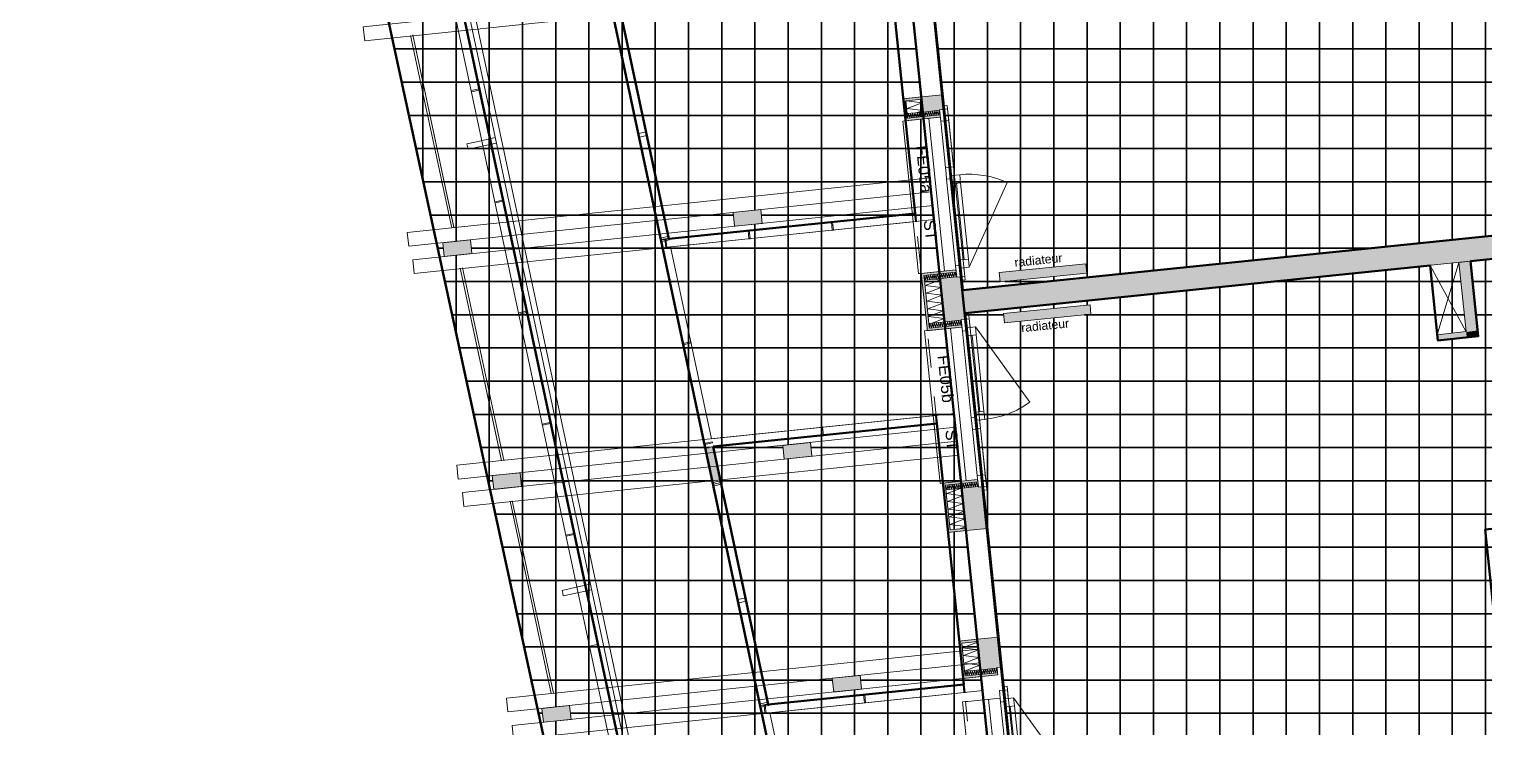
# Model space of a CAD drawing. Header units: metres. Extents: x 399 to 3028, y -427 to 863.
# Drawn here: x 709.04 to 721.58, y -325.04 to -319.02 of the extents above; entities that cross this region are included whole.
import ezdxf

# ---------------------------------------------------------------- set-up
doc = ezdxf.new("R2010")
doc.units = ezdxf.units.M
doc.linetypes.add('IMPORT-Traits plan _6_', pattern=[0.5, 0.25, -0.25])
for name, color, linetype, lineweight in [('01-Dalles_3D_Stylo_No__1', 250, 'Continuous', 9), ('01-Murs LOGTS', 250, 'Continuous', 9), ('01-Murs LOGTS_Stylo_No__1', 250, 'Continuous', 9), ('01-Murs_structure', 250, 'Continuous', 9), ('01-Murs_structure_Stylo_No__1', 250, 'Continuous', 9), ('01-Murs_structure_Stylo_No__2', 8, 'Continuous', 9), ('01-Poteaux 12x24_structure', 250, 'Continuous', 9), ('01-Poteaux 12x24_structure_Stylo_No__1', 250, 'Continuous', 9), ('01-Poutres 10x24_structure_Stylo_No__1', 250, 'Continuous', 9), ('02-Cloisons_2nd oeuvre', 250, 'Continuous', 9), ('02-Cloisons_2nd oeuvre_Stylo_No__1', 250, 'Continuous', 9), ('02-Cloisons_2nd oeuvre_Stylo_No__47', 7, 'Continuous', 18), ('02-Serrurerie cables_Stylo_No__90', 252, 'Continuous', 18), ('02-Serrurerie GC_snd oeuvre_Stylo_No__1', 250, 'Continuous', 9), ('02-Serrurerie GC_snd oeuvre_Stylo_No__62', 253, 'Continuous', 9), ('02-Serrurerie_2nd oeuvre_Stylo_No__1', 250, 'Continuous', 9), ('03-Mobilier_3D_Stylo_No__2', 8, 'Continuous', 9), ('03-Radiateurs_Stylo_No__1', 250, 'Continuous', 9), ('03-Radiateurs_Stylo_No__62', 253, 'Continuous', 9), ('06-SHAB pièces 50_Stylo_No__102', 71, 'Continuous', 50), ('0_Stylo_No__1', 250, 'Continuous', 9), ('AES-Charge', 5, 'Continuous', 35), ('Fenêtres ARCHICAD_Stylo_No__1', 250, 'Continuous', 9), ('Marques de fenêtre ARCHICAD_Stylo_No__1', 250, 'Continuous', 9), ('Plan De Charge - PH R_1_dwg', 8, 'Continuous', 9)]:
    doc.layers.add(name, color=color, linetype=linetype, lineweight=lineweight)
doc.styles.add('Arial', font='arial.ttf', dxfattribs={"height": 0.1})
doc.styles.add('Arial_4', font='arial.ttf', dxfattribs={"height": 0.075})
pattern_1 = [(0, (46.337, 45.172), (0, 0.286), []), (90, (46.337, 45.172), (-0.286, 2e-17), [])]

# ---------------------------------------------------------------- blocks, each defined once
blk = doc.blocks.new('Plan De Charge - PH R_1_dwg__X359-779567-Plan De Charge - PH R_1 1_100')
at = {"layer": '01-Murs_structure_Stylo_No__2', "flags": 128}
blk.add_lwpolyline([(365.455, -319.639), (365.588, -319.655), (365.459, -319.705), (365.595, -319.722), (365.546, -319.74)], dxfattribs=at)
blk = doc.blocks.new('Plan De Charge - PH R_1_dwg__X360-779568-Plan De Charge - PH R_1 1_100')
at = {"layer": '01-Murs_structure_Stylo_No__2'}
blk.add_line((365.779, -321.512), (365.673, -321.553), dxfattribs=at)
at = {"layer": '01-Murs_structure_Stylo_No__2', "flags": 128}
for points in [[(365.687, -321.173), (365.745, -321.181), (365.616, -321.23), (365.752, -321.247), (365.623, -321.296), (365.759, -321.313)], [(365.759, -321.313), (365.63, -321.363), (365.766, -321.38)], [(365.766, -321.38), (365.637, -321.429), (365.773, -321.446)], [(365.773, -321.446), (365.644, -321.495), (365.779, -321.512)]]:
    blk.add_lwpolyline(points, dxfattribs=at)
blk = doc.blocks.new('Plan De Charge - PH R_1_dwg__X361-779569-Plan De Charge - PH R_1 1_100')
at = {"layer": '01-Murs_structure_Stylo_No__2'}
blk.add_line((365.964, -323.303), (365.905, -323.325), dxfattribs=at)
at = {"layer": '01-Murs_structure_Stylo_No__2', "flags": 128}
for points in [[(365.919, -322.975), (365.801, -323.02), (365.937, -323.038), (365.808, -323.087), (365.943, -323.104)], [(365.943, -323.104), (365.814, -323.153), (365.95, -323.17)], [(365.95, -323.17), (365.821, -323.219), (365.957, -323.236)], [(365.957, -323.236), (365.828, -323.286), (365.964, -323.303)]]:
    blk.add_lwpolyline(points, dxfattribs=at)
blk = doc.blocks.new('Plan De Charge - PH R_1_dwg__X362-779570-Plan De Charge - PH R_1 1_100')
at = {"layer": '01-Murs_structure_Stylo_No__2', "flags": 128}
for points in [[(366.05, -324.295), (366.066, -324.298), (365.937, -324.347), (366.073, -324.364), (365.944, -324.413), (366.08, -324.43)], [(366.08, -324.43), (365.951, -324.479), (366.087, -324.496)], [(366.087, -324.496), (365.958, -324.546), (365.977, -324.548)]]:
    blk.add_lwpolyline(points, dxfattribs=at)
blk = doc.blocks.new('Plan De Charge - PH R_1_dwg__X371-779579-Plan De Charge - PH R_1 1_100')
at = {"layer": '01-Murs_structure_Stylo_No__2', "flags": 128}
for points in [[(365.616, -319.772), (365.602, -319.736), (365.597, -319.774), (365.583, -319.737), (365.578, -319.776), (365.564, -319.739), (365.559, -319.778), (365.545, -319.741), (365.54, -319.78), (365.526, -319.743), (365.521, -319.782), (365.507, -319.745), (365.502, -319.784), (365.488, -319.747), (365.483, -319.786), (365.469, -319.749), (365.464, -319.788)], [(365.635, -319.77), (365.621, -319.734), (365.616, -319.772)], [(365.654, -319.768), (365.64, -319.732), (365.635, -319.77)], [(365.673, -319.767), (365.659, -319.73), (365.654, -319.768)], [(365.692, -319.765), (365.678, -319.728), (365.673, -319.767)], [(365.711, -319.763), (365.697, -319.726), (365.692, -319.765)], [(365.741, -319.738), (365.735, -319.722), (365.73, -319.761), (365.716, -319.724), (365.711, -319.763)]]:
    blk.add_lwpolyline(points, dxfattribs=at)
blk = doc.blocks.new('Plan De Charge - PH R_1_dwg__X372-779580-Plan De Charge - PH R_1 1_100')
at = {"layer": '01-Murs_structure_Stylo_No__2', "flags": 128}
for points in [[(365.756, -321.127), (365.749, -321.166), (365.737, -321.129), (365.73, -321.168), (365.718, -321.131), (365.711, -321.17), (365.699, -321.133), (365.692, -321.172), (365.68, -321.135), (365.674, -321.174), (365.661, -321.137), (365.655, -321.176), (365.642, -321.139), (365.636, -321.178), (365.623, -321.141), (365.617, -321.18), (365.604, -321.143)], [(365.774, -321.125), (365.768, -321.164), (365.756, -321.127)], [(365.793, -321.123), (365.787, -321.162), (365.774, -321.125)], [(365.812, -321.121), (365.806, -321.16), (365.793, -321.123)], [(365.831, -321.119), (365.825, -321.158), (365.812, -321.121)], [(365.85, -321.117), (365.844, -321.156), (365.831, -321.119)], [(365.885, -321.135), (365.882, -321.152), (365.869, -321.115), (365.863, -321.154), (365.85, -321.117)]]:
    blk.add_lwpolyline(points, dxfattribs=at)
blk = doc.blocks.new('Plan De Charge - PH R_1_dwg__X373-779581-Plan De Charge - PH R_1 1_100')
at = {"layer": '01-Murs_structure_Stylo_No__2', "flags": 128}
for points in [[(365.942, -322.934), (365.935, -322.973), (365.923, -322.936), (365.916, -322.974), (365.904, -322.938), (365.898, -322.976), (365.885, -322.939), (365.879, -322.978), (365.866, -322.941), (365.86, -322.98), (365.847, -322.943), (365.841, -322.982), (365.828, -322.945), (365.822, -322.984), (365.809, -322.947), (365.803, -322.986), (365.79, -322.949)], [(365.961, -322.932), (365.954, -322.971), (365.942, -322.934)], [(365.98, -322.93), (365.973, -322.969), (365.961, -322.932)], [(365.999, -322.928), (365.992, -322.967), (365.98, -322.93)], [(366.017, -322.926), (366.011, -322.965), (365.999, -322.928)], [(366.036, -322.924), (366.03, -322.963), (366.017, -322.926)], [(366.071, -322.942), (366.068, -322.959), (366.055, -322.922), (366.049, -322.961), (366.036, -322.924)]]:
    blk.add_lwpolyline(points, dxfattribs=at)
blk = doc.blocks.new('Plan De Charge - PH R_1_dwg__X374-779582-Plan De Charge - PH R_1 1_100')
at = {"layer": '01-Murs_structure_Stylo_No__2', "flags": 128}
for points in [[(365.802, -321.579), (365.788, -321.542), (365.783, -321.581), (365.769, -321.544), (365.764, -321.583), (365.75, -321.546), (365.745, -321.585), (365.731, -321.548), (365.726, -321.587), (365.712, -321.55), (365.707, -321.589), (365.693, -321.552), (365.688, -321.591), (365.674, -321.554), (365.669, -321.593), (365.655, -321.556), (365.651, -321.594)], [(365.821, -321.577), (365.807, -321.54), (365.802, -321.579)], [(365.84, -321.575), (365.826, -321.538), (365.821, -321.577)], [(365.859, -321.573), (365.845, -321.536), (365.84, -321.575)], [(365.878, -321.571), (365.864, -321.534), (365.859, -321.573)], [(365.897, -321.569), (365.883, -321.532), (365.878, -321.571)], [(365.927, -321.545), (365.921, -321.528), (365.916, -321.567), (365.902, -321.53), (365.897, -321.569)]]:
    blk.add_lwpolyline(points, dxfattribs=at)
blk = doc.blocks.new('Plan De Charge - PH R_1_dwg__X380-779588-Plan De Charge - PH R_1 1_100')
at = {"layer": '01-Murs_structure_Stylo_No__2', "flags": 128}
for points in [[(366.111, -324.574), (366.097, -324.537), (366.092, -324.576), (366.078, -324.539), (366.073, -324.578), (366.059, -324.541), (366.054, -324.579), (366.04, -324.543), (366.035, -324.581), (366.021, -324.545), (366.016, -324.583), (366.002, -324.547), (365.997, -324.585), (365.983, -324.549), (365.978, -324.587), (365.964, -324.55), (365.959, -324.589)], [(366.13, -324.572), (366.116, -324.535), (366.111, -324.574)], [(366.149, -324.57), (366.135, -324.533), (366.13, -324.572)], [(366.168, -324.568), (366.153, -324.531), (366.149, -324.57)], [(366.186, -324.566), (366.172, -324.529), (366.168, -324.568)], [(366.205, -324.564), (366.191, -324.527), (366.186, -324.566)], [(366.235, -324.539), (366.229, -324.523), (366.224, -324.562), (366.21, -324.525), (366.205, -324.564)]]:
    blk.add_lwpolyline(points, dxfattribs=at)
blk = doc.blocks.new('Plan De Charge - PH R_1_dwg_Fenêtre double 22-779593-Plan De Charge - PH R_1 1_100')
at = {"layer": 'Fenêtres ARCHICAD_Stylo_No__1', "linetype": 'IMPORT-Traits plan _6_'}
for p, q in [((365.447, -319.811), (365.582, -321.124)), ((365.778, -319.711), (365.927, -321.154))]:
    blk.add_line(p, q, dxfattribs=at)
at = {"layer": 'Fenêtres ARCHICAD_Stylo_No__1'}
for p, q in [((365.646, -319.79), (365.781, -321.103)), ((365.79, -320.213), (365.749, -319.815)), ((365.783, -319.811), (365.824, -320.209)), ((365.818, -319.808), (365.859, -320.206)), ((365.877, -321.058), (365.8, -320.312)), ((365.917, -321.009), (365.849, -320.352)), ((365.884, -320.349), (365.952, -321.005)), ((365.994, -321.071), (366.321, -320.341))]:
    blk.add_line(p, q, dxfattribs=at)
at = {"layer": 'Fenêtres ARCHICAD_Stylo_No__1', "flags": 128}
for points in [[(365.887, -321.158), (365.88, -321.093), (365.887, -321.158), (365.927, -321.154), (365.887, -321.158), (365.877, -321.058), (365.922, -321.054), (365.924, -321.079), (365.949, -321.076), (365.957, -321.151), (365.808, -319.708), (365.805, -319.678), (365.775, -319.682), (365.778, -319.711), (365.808, -319.708), (365.818, -319.808), (365.749, -319.815), (365.738, -319.715), (365.778, -319.711), (365.738, -319.715), (365.745, -319.78), (365.738, -319.715)], [(365.745, -319.78), (365.606, -319.794), (365.467, -319.809), (365.447, -319.811), (365.422, -319.813), (365.557, -321.126), (365.582, -321.124), (365.602, -321.122), (365.741, -321.108), (365.88, -321.093)]]:
    blk.add_lwpolyline(points, dxfattribs=at)
for points in [[(365.775, -319.682), (365.778, -319.711)], [(365.795, -320.263), (365.79, -320.213), (365.859, -320.206), (365.864, -320.255), (365.867, -320.28), (365.842, -320.283), (365.845, -320.308), (365.8, -320.312)], [(365.987, -321.002), (365.919, -320.345), (365.849, -320.352), (365.842, -320.283), (365.912, -320.276), (365.919, -320.345)], [(365.924, -321.079), (365.917, -321.009), (365.987, -321.002), (365.994, -321.071)], [(365.93, -321.184), (365.927, -321.154), (365.93, -321.184), (365.96, -321.181), (365.957, -321.151), (365.927, -321.154)]]:
    blk.add_lwpolyline(points, close=True, dxfattribs=at)
at = {"layer": 'Fenêtres ARCHICAD_Stylo_No__1'}
blk.add_arc((365.994, -321.071), 0.8, 65.8832, 95.8832, dxfattribs=at)
blk = doc.blocks.new('Plan De Charge - PH R_1_dwg_Fenêtre double 22-779594-Plan De Charge - PH R_1 1_100')
at = {"layer": 'Fenêtres ARCHICAD_Stylo_No__1', "linetype": 'IMPORT-Traits plan _6_'}
for p, q in [((366.113, -322.96), (365.964, -321.518)), ((365.768, -322.93), (365.633, -321.617))]:
    blk.add_line(p, q, dxfattribs=at)
at = {"layer": 'Fenêtres ARCHICAD_Stylo_No__1'}
for p, q in [((365.967, -322.91), (365.832, -321.597)), ((365.935, -321.621), (366.012, -322.367)), ((365.984, -321.662), (366.052, -322.318)), ((366.087, -322.315), (366.019, -321.658)), ((366.047, -321.585), (366.516, -322.233)), ((366.133, -322.858), (366.092, -322.46)), ((366.022, -322.467), (366.063, -322.865)), ((366.098, -322.861), (366.057, -322.463))]:
    blk.add_line(p, q, dxfattribs=at)
at = {"layer": 'Fenêtres ARCHICAD_Stylo_No__1', "flags": 128}
for points in [[(365.925, -321.522), (365.931, -321.587), (365.925, -321.522), (365.964, -321.518), (365.925, -321.522), (365.935, -321.621), (365.98, -321.617), (365.977, -321.592), (366.002, -321.589), (365.994, -321.515), (366.143, -322.957), (366.146, -322.987), (366.116, -322.99), (366.113, -322.96), (366.143, -322.957), (366.133, -322.858), (366.063, -322.865), (366.073, -322.964), (366.113, -322.96), (366.073, -322.964), (366.066, -322.9), (366.073, -322.964)], [(366.066, -322.9), (365.927, -322.914), (365.788, -322.928), (365.768, -322.93), (365.743, -322.933), (365.608, -321.62), (365.633, -321.617), (365.653, -321.615), (365.792, -321.601), (365.931, -321.587)]]:
    blk.add_lwpolyline(points, dxfattribs=at)
for points in [[(365.961, -321.488), (365.964, -321.518), (365.961, -321.488), (365.991, -321.485), (365.994, -321.515), (365.964, -321.518)], [(365.977, -321.592), (365.984, -321.662), (366.054, -321.654), (366.047, -321.585)], [(366.054, -321.654), (366.121, -322.311), (366.052, -322.318), (366.059, -322.388), (366.129, -322.381), (366.121, -322.311)], [(366.017, -322.417), (366.022, -322.467), (366.092, -322.46), (366.086, -322.41), (366.084, -322.385), (366.059, -322.388), (366.056, -322.363), (366.012, -322.367)], [(366.116, -322.99), (366.113, -322.96)]]:
    blk.add_lwpolyline(points, close=True, dxfattribs=at)
at = {"layer": 'Fenêtres ARCHICAD_Stylo_No__1'}
blk.add_arc((366.047, -321.585), 0.8, 275.8832, 305.8832, dxfattribs=at)
blk = doc.blocks.new('Plan De Charge - PH R_1_dwg_Fenêtre triple 22-779597-Plan De Charge - PH R_1 1_100')
at = {"layer": 'Fenêtres ARCHICAD_Stylo_No__1', "linetype": 'IMPORT-Traits plan _6_'}
for p, q in [((366.529, -326.999), (366.293, -324.712)), ((366.184, -326.97), (365.962, -324.811))]:
    blk.add_line(p, q, dxfattribs=at)
at = {"layer": 'Fenêtres ARCHICAD_Stylo_No__1'}
for p, q in [((366.383, -326.949), (366.161, -324.791)), ((366.264, -324.815), (366.332, -325.475)), ((366.376, -324.779), (366.794, -325.356)), ((366.313, -324.855), (366.372, -325.426)), ((366.407, -325.422), (366.348, -324.852)), ((366.342, -325.574), (366.401, -326.145)), ((366.436, -326.141), (366.377, -325.571)), ((366.47, -326.138), (366.412, -325.567)), ((366.411, -326.244), (366.479, -326.904)), ((366.46, -326.284), (366.519, -326.855)), ((366.554, -326.851), (366.495, -326.281))]:
    blk.add_line(p, q, dxfattribs=at)
at = {"layer": 'Fenêtres ARCHICAD_Stylo_No__1', "flags": 128}
for points in [[(366.254, -324.716), (366.26, -324.78), (366.254, -324.716), (366.293, -324.712), (366.254, -324.716), (366.264, -324.815), (366.309, -324.811), (366.306, -324.786), (366.331, -324.783), (366.323, -324.709), (366.559, -326.996), (366.562, -327.026), (366.532, -327.029), (366.529, -326.999), (366.559, -326.996), (366.551, -326.922), (366.526, -326.924), (366.524, -326.899), (366.479, -326.904), (366.489, -327.004), (366.529, -326.999), (366.489, -327.004), (366.483, -326.939), (366.489, -327.004)], [(366.483, -326.939), (366.343, -326.953), (366.204, -326.968), (366.184, -326.97), (366.159, -326.972), (365.937, -324.814), (365.962, -324.811), (365.982, -324.809), (366.121, -324.795), (366.26, -324.78)], [(366.596, -326.917), (366.526, -326.924), (366.519, -326.855), (366.589, -326.848), (366.596, -326.917), (366.888, -326.266)]]:
    blk.add_lwpolyline(points, dxfattribs=at)
for points in [[(366.29, -324.682), (366.293, -324.712), (366.29, -324.682), (366.32, -324.679), (366.323, -324.709), (366.293, -324.712)], [(366.306, -324.786), (366.313, -324.855), (366.383, -324.848), (366.376, -324.779)], [(366.383, -324.848), (366.442, -325.418), (366.372, -325.426), (366.379, -325.495), (366.449, -325.488), (366.442, -325.418)], [(366.337, -325.525), (366.342, -325.574), (366.412, -325.567), (366.407, -325.518), (366.404, -325.493), (366.379, -325.495), (366.377, -325.47), (366.332, -325.475)], [(366.406, -326.195), (366.411, -326.244), (366.456, -326.24), (366.453, -326.215), (366.478, -326.212), (366.476, -326.187), (366.47, -326.138), (366.401, -326.145)], [(366.453, -326.215), (366.46, -326.284), (366.53, -326.277), (366.523, -326.208)], [(366.53, -326.277), (366.589, -326.848)], [(366.532, -327.029), (366.529, -326.999)]]:
    blk.add_lwpolyline(points, close=True, dxfattribs=at)
at = {"layer": 'Fenêtres ARCHICAD_Stylo_No__1'}
for centre, start, end in [((366.376, -324.779), 275.8832, 305.8832), ((366.596, -326.917), 65.8832, 95.8832)]:
    blk.add_arc(centre, 0.713, start, end, dxfattribs=at)
blk = doc.blocks.new('Plan De Charge - PH R_1_dwg-779150-Plan De Charge - PH R_1 1_100')
at = {"layer": '01-Murs LOGTS', "lineweight": 35}
blk.add_hatch(color=18, dxfattribs=at).paths.add_polyline_path([(365.959, -321.468), (377.021, -320.328), (377, -320.129), (365.938, -321.269)])
at = {"layer": '01-Murs_structure', "lineweight": 35}
for color, points in [(10, [(365.429, -319.641), (365.588, -319.625), (365.585, -319.605), (365.427, -319.621)]), (10, [(365.445, -319.791), (365.464, -319.789), (365.449, -319.639), (365.429, -319.641)]), (18, [(365.6, -319.735), (365.739, -319.72), (365.739, -319.715), (365.778, -319.711), (365.765, -319.587), (365.586, -319.605), (365.598, -319.715)]), (10, [(365.447, -319.811), (365.745, -319.78), (365.743, -319.76), (365.445, -319.791)]), (10, [(365.584, -321.144), (365.882, -321.113), (365.88, -321.093), (365.582, -321.124)]), (10, [(365.631, -321.597), (365.651, -321.595), (365.604, -321.142), (365.584, -321.144)]), (18, [(365.786, -321.541), (365.925, -321.527), (365.927, -321.522), (365.964, -321.518), (365.925, -321.154), (365.887, -321.158), (365.886, -321.153), (365.747, -321.167), (365.784, -321.522)]), (10, [(365.633, -321.617), (365.931, -321.587), (365.929, -321.567), (365.631, -321.597)]), (10, [(365.77, -322.95), (366.069, -322.92), (366.066, -322.9), (365.768, -322.93)]), (10, [(365.81, -323.335), (365.83, -323.333), (365.79, -322.948), (365.77, -322.95)]), (18, [(365.971, -323.338), (366.15, -323.32), (366.113, -322.96), (366.073, -322.964), (366.073, -322.959), (365.933, -322.974), (365.969, -323.32)]), (10, [(365.812, -323.355), (365.971, -323.338), (365.969, -323.319), (365.81, -323.335)]), (10, [(365.91, -324.31), (366.069, -324.293), (366.067, -324.274), (365.908, -324.29)]), (10, [(365.939, -324.592), (365.959, -324.59), (365.93, -324.308), (365.91, -324.31), (365.938, -324.584)]), (18, [(366.094, -324.536), (366.234, -324.522), (366.234, -324.517), (366.273, -324.513), (366.246, -324.255), (366.067, -324.274), (366.092, -324.517)]), (10, [(365.941, -324.612), (366.24, -324.581), (366.238, -324.562), (365.939, -324.592)])]:
    blk.add_hatch(color=color, dxfattribs=at).paths.add_polyline_path(points)
at = {"layer": '01-Poteaux 12x24_structure', "lineweight": 35}
for points in [[(363.973, -320.719), (364.212, -320.694), (364.199, -320.575), (363.96, -320.6), (363.962, -320.615)], [(361.472, -320.979), (361.711, -320.954), (361.696, -320.835), (361.46, -320.86)], [(364.4, -322.724), (364.639, -322.699), (364.627, -322.58), (364.388, -322.605)], [(361.899, -322.984), (362.138, -322.959), (362.126, -322.84), (361.887, -322.865)], [(364.828, -324.729), (365.066, -324.704), (365.054, -324.585), (364.815, -324.61)], [(362.327, -324.989), (362.566, -324.964), (362.553, -324.845), (362.314, -324.87)]]:
    blk.add_hatch(color=18, dxfattribs=at).paths.add_polyline_path(points)
at = {"layer": '02-Cloisons_2nd oeuvre', "lineweight": 35}
for points in [[(370.274, -321.626), (370.373, -321.616), (370.312, -321.019), (370.212, -321.03), (370.257, -321.468)], [(370.03, -321.702), (370.279, -321.676), (370.274, -321.626), (370.024, -321.652)], [(370.279, -321.676), (370.373, -321.664), (370.274, -321.626), (370.278, -321.666)], [(370.378, -321.666), (370.373, -321.616), (370.279, -321.628), (370.373, -321.664)]]:
    blk.add_hatch(color=18, dxfattribs=at).paths.add_polyline_path(points)
at = {"layer": '02-Serrurerie GC_snd oeuvre_Stylo_No__62', "lineweight": 35}
blk.add_hatch(color=43, dxfattribs=at).paths.add_polyline_path([(363.788, -322.924), (363.856, -322.909), (363.794, -322.616), (363.725, -322.63)])
at = {"layer": '03-Radiateurs_Stylo_No__62', "lineweight": 35}
for points in [[(366.261, -321.198), (367.007, -321.121), (366.998, -321.042), (366.252, -321.118)], [(366.297, -321.551), (367.043, -321.474), (367.035, -321.394), (366.289, -321.471)]]:
    blk.add_hatch(color=43, dxfattribs=at).paths.add_polyline_path(points)
at = {"layer": 'AES-Charge'}
h = blk.add_hatch(dxfattribs=at)
h.set_pattern_fill('FP_93', color=1, style=0, pattern_type=2)
h.set_pattern_definition(pattern_1)
h.paths.add_polyline_path([(373.807, -331.035), (373.807, -331.035), (373.856, -331.03)])
h.paths.add_polyline_path([(367.179, -333.305), (371.458, -333.224), (371.125, -329.987), (371.088, -329.991), (371.083, -329.941), (371.17, -329.932), (371.208, -330.31), (371.318, -330.299), (371.347, -330.579), (372.829, -330.426), (372.761, -329.768), (373.716, -329.67), (373.728, -329.784), (373.678, -329.79), (373.671, -329.725), (372.816, -329.813), (372.884, -330.471), (371.352, -330.628), (371.565, -332.693), (372.36, -332.611), (372.367, -332.695), (372.299, -332.702), (372.344, -333.14), (372.414, -333.133), (372.422, -333.206), (374.027, -333.175), (373.767, -330.655), (373.817, -330.65), (373.856, -331.024), (373.879, -331.022), (373.884, -331.071), (373.861, -331.074), (374.073, -333.131), (375, -333.036), (374.744, -330.554), (374.794, -330.549), (375.063, -333.156), (378.332, -333.094), (377.94, -329.285), (374.698, -329.619), (374.705, -329.684), (374.655, -329.689), (374.643, -329.575), (377.934, -329.235), (377.637, -326.347), (366.579, -327.487), (366.585, -327.537), (366.58, -327.537), (366.728, -328.98), (366.733, -328.979), (366.752, -329.161), (366.747, -329.161), (366.843, -330.096), (366.848, -330.096), (366.877, -330.375), (370.217, -330.031), (370.223, -330.08), (366.882, -330.424), (366.971, -331.287), (366.966, -331.287), (367.15, -333.078), (367.155, -333.077), (367.174, -333.253)])
h.paths.add_polyline_path([(368.249, -333.219), (367.499, -333.219), (367.499, -333.139), (368.249, -333.139)])
h.paths.add_polyline_path([(374.157, -333.173), (375.012, -333.157), (375.005, -333.085), (374.448, -333.143)])
h.paths.add_polyline_path([(374.749, -330.982), (374.744, -330.932), (374.783, -330.928), (374.788, -330.978)])
h.paths.add_polyline_path([(377.131, -329.487), (377.123, -329.407), (377.869, -329.33), (377.877, -329.41)])
h.paths.add_polyline_path([(366.917, -327.572), (366.909, -327.492), (367.655, -327.416), (367.663, -327.495)])
h.paths.add_polyline_path([(372.51, -327.531), (372.505, -327.482), (372.754, -327.456), (372.693, -326.859), (373.419, -326.785), (373.485, -327.431), (373.356, -327.444), (373.349, -327.375), (372.911, -327.42), (372.918, -327.489), (372.754, -327.506)])
h.paths.add_polyline_path([(366.559, -327.288), (370.802, -326.851), (370.539, -324.302), (370.589, -324.297), (370.617, -324.569), (371.645, -324.463), (371.65, -324.512), (370.731, -324.607), (370.906, -326.298), (371.701, -326.216), (371.709, -326.301), (371.641, -326.308), (371.687, -326.745), (371.755, -326.738), (371.757, -326.752), (374.325, -326.488), (374.124, -324.533), (374.174, -324.528), (374.375, -326.483), (377.616, -326.148), (377.319, -323.264), (374.078, -323.598), (374.084, -323.662), (374.035, -323.668), (374.028, -323.603), (373.872, -323.526), (373.894, -323.481), (374.037, -323.552), (377.314, -323.214), (377.016, -320.328), (365.959, -321.468), (365.964, -321.518), (365.959, -321.518), (366.108, -322.961), (366.113, -322.96), (366.15, -323.32), (366.145, -323.321), (366.241, -324.256), (366.246, -324.255), (366.273, -324.513), (366.268, -324.513), (366.545, -327.199), (366.55, -327.198)])
h.paths.add_polyline_path([(377.592, -327.2), (377.515, -326.454), (377.595, -326.446), (377.672, -327.192), (377.628, -327.196)])
h.paths.add_polyline_path([(366.879, -327.197), (366.871, -327.118), (367.617, -327.041), (367.625, -327.121), (367.437, -327.14)])
h.paths.add_polyline_path([(373.186, -325.014), (373.186, -325.014), (373.235, -325.009)])
h.paths.add_polyline_path([(373.348, -326.588), (373.119, -324.361), (372.515, -324.423), (372.51, -324.374), (373.163, -324.306), (373.236, -325.002), (373.258, -325), (373.264, -325.05), (373.24, -325.052), (373.398, -326.583)])
h.paths.add_polyline_path([(374.129, -324.961), (374.124, -324.911), (374.162, -324.907), (374.167, -324.957)])
h.paths.add_polyline_path([(376.51, -323.465), (376.502, -323.386), (377.248, -323.309), (377.257, -323.389)])
h.paths.add_polyline_path([(370.45, -323.437), (370.439, -323.33), (372.986, -323.068), (372.815, -321.415), (372.736, -321.423), (372.729, -321.353), (372.291, -321.398), (372.298, -321.468), (372.169, -321.481), (372.102, -320.835), (372.798, -320.763), (373.035, -323.063), (373.05, -323.061), (373.115, -323.094), (373.093, -323.139), (373.041, -323.113), (370.494, -323.375), (370.5, -323.432)])
h.paths.add_polyline_path([(370.03, -321.702), (370.024, -321.652), (370.274, -321.626), (370.212, -321.03), (370.312, -321.019), (370.378, -321.666), (370.212, -321.683)])
h.paths.add_polyline_path([(366.297, -321.551), (366.289, -321.471), (367.035, -321.394), (367.043, -321.474), (366.559, -321.524)])
h.paths.add_polyline_path([(365.939, -321.269), (376.996, -320.129), (376.698, -317.244), (373.408, -317.583), (373.396, -317.468), (373.446, -317.463), (373.452, -317.528), (376.693, -317.193), (376.396, -314.308), (370.537, -314.912), (370.538, -314.927), (370.469, -314.934), (370.515, -315.371), (370.583, -315.364), (370.592, -315.449), (369.796, -315.531), (369.971, -317.222), (371.502, -317.064), (371.57, -317.722), (372.426, -317.634), (372.419, -317.569), (372.469, -317.564), (372.481, -317.678), (371.526, -317.777), (371.458, -317.119), (369.866, -317.283), (369.934, -317.941), (369.847, -317.95), (369.842, -317.9), (369.879, -317.896), (369.582, -315.01), (365.339, -315.447), (365.348, -315.537), (365.343, -315.537), (365.62, -318.223), (365.625, -318.222), (365.636, -318.333), (368.977, -317.989), (368.982, -318.039), (365.641, -318.383), (365.669, -318.651), (365.664, -318.652), (365.76, -319.587), (365.765, -319.587), (365.778, -319.711), (365.773, -319.712), (365.925, -321.154), (365.927, -321.154), (365.938, -321.267)])
h.paths.add_polyline_path([(366.261, -321.198), (366.252, -321.118), (366.998, -321.042), (367.007, -321.121), (366.559, -321.167)])
h.paths.add_polyline_path([(376.972, -321.178), (376.895, -320.432), (376.975, -320.424), (377.051, -321.17)])
h.paths.add_polyline_path([(372.052, -320.639), (371.99, -320.042), (371.741, -320.068), (371.736, -320.018), (372.144, -319.976), (372.151, -320.045), (372.589, -320), (372.582, -319.931), (372.711, -319.917), (372.778, -320.564), (372.092, -320.634)])
h.paths.add_polyline_path([(376.856, -320.052), (376.779, -319.306), (376.859, -319.298), (376.935, -320.044), (376.906, -320.047)])
h.paths.add_polyline_path([(375.869, -317.241), (375.861, -317.161), (376.607, -317.085), (376.615, -317.164), (376.331, -317.193)])
h.paths.add_polyline_path([(372.33, -316.704), (372.129, -314.749), (372.178, -314.744), (372.336, -316.275), (372.359, -316.272), (372.364, -316.322), (372.341, -316.324), (372.38, -316.698)])
h.paths.add_polyline_path([(373.307, -316.603), (373.105, -314.647), (373.155, -314.642), (373.357, -316.598)])
h.paths.add_polyline_path([(373.23, -316.233), (373.225, -316.183), (373.263, -316.179), (373.268, -316.229)])
h.paths.add_polyline_path([(365.679, -315.551), (365.671, -315.472), (366.417, -315.395), (366.425, -315.474)])
h.paths.add_polyline_path([(365.318, -315.248), (371.461, -314.615), (371.395, -313.969), (371.524, -313.956), (371.531, -314.025), (371.969, -313.98), (371.962, -313.91), (372.041, -313.902), (371.871, -312.249), (369.324, -312.511), (369.313, -312.405), (369.363, -312.4), (369.369, -312.457), (371.916, -312.194), (371.962, -312.158), (371.993, -312.197), (371.935, -312.242), (371.921, -312.244), (372.158, -314.544), (376.375, -314.109), (376.078, -311.224), (372.8, -311.563), (372.677, -311.66), (372.646, -311.62), (372.782, -311.513), (372.776, -311.448), (372.825, -311.443), (372.835, -311.507), (376.073, -311.173), (375.775, -308.288), (369.917, -308.892), (369.918, -308.907), (369.848, -308.914), (369.895, -309.351), (369.963, -309.344), (369.972, -309.429), (369.176, -309.511), (369.35, -311.202), (370.269, -311.107), (370.274, -311.157), (369.246, -311.263), (369.274, -311.534), (369.224, -311.539), (368.962, -308.99), (364.718, -309.427), (364.728, -309.516), (364.723, -309.517), (365, -312.202), (365.004, -312.202), (365.033, -312.48), (365.028, -312.481), (365.125, -313.416), (365.129, -313.416), (365.158, -313.691), (365.153, -313.692), (365.302, -315.134), (365.306, -315.133), (365.318, -315.248)])
h.paths.add_polyline_path([(365.64, -315.178), (365.632, -315.098), (366.378, -315.021), (366.386, -315.101)])
h.paths.add_polyline_path([(369.571, -314.81), (369.51, -314.213), (369.261, -314.239), (369.256, -314.189), (369.604, -314.153), (369.671, -314.8), (369.609, -314.806)])
h.paths.add_polyline_path([(376.236, -314.032), (376.159, -313.286), (376.238, -313.278), (376.315, -314.024), (376.285, -314.027)])
h.paths.add_polyline_path([(375.249, -311.221), (375.241, -311.141), (375.987, -311.064), (375.995, -311.144), (375.711, -311.173)])
h.paths.add_polyline_path([(371.139, -311.068), (371.134, -311.018), (371.738, -310.956), (371.508, -308.729), (371.558, -308.724), (371.716, -310.254), (371.739, -310.252), (371.744, -310.302), (371.721, -310.304), (371.793, -311.001), (371.471, -311.034)])
h.paths.add_polyline_path([(372.687, -310.583), (372.485, -308.627), (372.535, -308.622), (372.736, -310.578)])
h.paths.add_polyline_path([(372.61, -310.213), (372.604, -310.163), (372.643, -310.159), (372.648, -310.209)])
h.paths.add_polyline_path([(365.059, -309.531), (365.05, -309.451), (365.796, -309.375), (365.805, -309.454), (365.612, -309.474)])
h.paths.add_polyline_path([(364.717, -309.417), (375.774, -308.277), (375.763, -308.168), (364.706, -309.308), (364.713, -309.371)])
h = blk.add_hatch(dxfattribs=at)
h.set_pattern_fill('FP_93', color=72, style=0, pattern_type=2)
h.set_pattern_definition(pattern_1)
h.paths.add_polyline_path([(363.604, -331.001), (363.609, -331.001), (363.597, -330.884), (363.835, -330.86), (363.848, -330.976), (366.109, -330.74), (366.097, -330.625), (366.336, -330.6), (366.349, -330.715), (366.568, -330.693), (366.512, -330.131), (366.664, -330.114), (366.568, -329.18), (366.414, -329.196), (366.39, -328.949), (366.543, -328.934), (366.406, -327.621), (366.253, -327.636), (366.207, -327.168), (366.359, -327.153), (366.094, -324.596), (365.941, -324.612), (365.91, -324.29), (366.062, -324.274), (365.964, -323.339), (365.812, -323.355), (365.77, -322.93), (365.922, -322.915), (365.786, -321.602), (365.633, -321.617), (365.584, -321.124), (365.736, -321.108), (365.6, -319.795), (365.447, -319.811), (365.429, -319.621), (365.581, -319.605), (365.485, -318.67), (365.331, -318.686), (365.282, -318.192), (365.434, -318.177), (365.169, -315.62), (365.016, -315.636), (364.964, -315.103), (365.115, -315.088), (364.979, -313.775), (364.826, -313.791), (364.793, -313.45), (364.945, -313.434), (364.849, -312.499), (364.695, -312.515), (364.662, -312.172), (364.813, -312.156), (364.549, -309.6), (364.396, -309.616), (364.382, -309.502), (359.062, -310.051), (363.597, -330.967)])
h.paths.add_polyline_path([(366.588, -330.691), (366.722, -330.677), (366.666, -330.135), (366.532, -330.151), (366.586, -330.677)])
h.paths.add_polyline_path([(366.431, -329.174), (366.566, -329.159), (366.545, -328.953), (366.41, -328.969), (366.43, -329.159)])
h.paths.add_polyline_path([(363.182, -328.999), (363.169, -328.879), (363.408, -328.855), (363.42, -328.974), (363.227, -328.994)])
h.paths.add_polyline_path([(365.682, -328.739), (365.67, -328.62), (365.909, -328.595), (365.921, -328.714)])
h.paths.add_polyline_path([(364.734, -328.665), (364.727, -328.595), (364.995, -328.567), (365.003, -328.637)])
h.paths.add_polyline_path([(363.044, -327.765), (363.029, -327.765), (363.018, -327.754), (363.018, -327.739), (363.029, -327.728), (363.044, -327.728), (363.055, -327.739), (363.055, -327.754)])
h.paths.add_polyline_path([(366.271, -327.615), (366.405, -327.601), (366.361, -327.173), (366.227, -327.189), (366.268, -327.586)])
h.paths.add_polyline_path([(362.782, -327.069), (362.767, -327.069), (362.756, -327.058), (362.756, -327.043), (362.767, -327.032), (362.782, -327.032), (362.793, -327.043), (362.793, -327.058)])
h.paths.add_polyline_path([(362.754, -326.994), (362.742, -326.874), (362.981, -326.85), (362.993, -326.969), (362.85, -326.984)])
h.paths.add_polyline_path([(365.255, -326.734), (365.243, -326.615), (365.481, -326.59), (365.494, -326.709)])
h.paths.add_polyline_path([(363.031, -325.588), (363.015, -325.588), (363.005, -325.578), (363.005, -325.562), (363.015, -325.551), (363.031, -325.551), (363.041, -325.562), (363.041, -325.578)])
h.paths.add_polyline_path([(362.327, -324.989), (362.314, -324.87), (362.553, -324.845), (362.566, -324.964), (362.473, -324.974)])
h.paths.add_polyline_path([(364.828, -324.729), (364.815, -324.61), (365.054, -324.585), (365.066, -324.704)])
h.paths.add_polyline_path([(365.959, -324.59), (366.094, -324.576), (366.064, -324.294), (365.93, -324.31), (365.956, -324.562)])
h.paths.add_polyline_path([(365.83, -323.333), (365.964, -323.319), (365.924, -322.934), (365.79, -322.95), (365.828, -323.319)])
h.paths.add_polyline_path([(361.899, -322.984), (361.887, -322.865), (362.126, -322.84), (362.138, -322.959), (362.095, -322.964)])
h.paths.add_polyline_path([(363.788, -322.924), (363.725, -322.63), (363.794, -322.616), (363.856, -322.909)])
h.paths.add_polyline_path([(364.4, -322.724), (364.388, -322.605), (364.627, -322.58), (364.639, -322.699), (364.622, -322.701)])
h.paths.add_polyline_path([(365.651, -321.595), (365.785, -321.582), (365.738, -321.128), (365.604, -321.144), (365.648, -321.567)])
h.paths.add_polyline_path([(361.472, -320.979), (361.46, -320.86), (361.698, -320.835), (361.711, -320.954)])
h.paths.add_polyline_path([(363.973, -320.719), (363.96, -320.6), (364.199, -320.575), (364.212, -320.694), (364.096, -320.707)])
h.paths.add_polyline_path([(365.464, -319.789), (365.599, -319.775), (365.583, -319.625), (365.449, -319.641), (365.462, -319.76)])
h.paths.add_polyline_path([(361.045, -318.974), (361.032, -318.855), (361.271, -318.83), (361.283, -318.949), (361.229, -318.955)])
h.paths.add_polyline_path([(362.932, -318.914), (362.87, -318.62), (362.939, -318.606), (363.001, -318.899)])
h.paths.add_polyline_path([(363.545, -318.714), (363.533, -318.595), (363.772, -318.57), (363.784, -318.69), (363.571, -318.712)])
h.paths.add_polyline_path([(365.349, -318.664), (365.483, -318.65), (365.436, -318.197), (365.302, -318.212), (365.347, -318.65)])
h.paths.add_polyline_path([(360.617, -316.969), (360.605, -316.85), (360.843, -316.825), (360.856, -316.944)])
h.paths.add_polyline_path([(363.118, -316.709), (363.106, -316.59), (363.344, -316.565), (363.357, -316.685)])
h.paths.add_polyline_path([(365.034, -315.614), (365.168, -315.6), (365.118, -315.108), (364.984, -315.124), (365.031, -315.585)])
h.paths.add_polyline_path([(360.19, -314.964), (360.177, -314.845), (360.416, -314.82), (360.428, -314.939)])
h.paths.add_polyline_path([(362.691, -314.704), (362.678, -314.585), (362.917, -314.56), (362.929, -314.68)])
h.paths.add_polyline_path([(364.844, -313.769), (364.978, -313.755), (364.947, -313.454), (364.813, -313.47), (364.841, -313.74)])
h.paths.add_polyline_path([(359.762, -312.959), (359.75, -312.84), (359.989, -312.815), (360.001, -312.934)])
h.paths.add_polyline_path([(361.65, -312.901), (361.587, -312.607), (361.656, -312.593), (361.718, -312.886)])
h.paths.add_polyline_path([(362.263, -312.7), (362.251, -312.58), (362.489, -312.555), (362.502, -312.675)])
h.paths.add_polyline_path([(364.713, -312.493), (364.847, -312.479), (364.815, -312.176), (364.682, -312.192), (364.711, -312.479)])
h.paths.add_polyline_path([(359.335, -310.954), (359.323, -310.835), (359.561, -310.81), (359.574, -310.929)])
h.paths.add_polyline_path([(361.836, -310.695), (361.823, -310.575), (362.062, -310.55), (362.074, -310.67)])
h.paths.add_polyline_path([(361.232, -309.806), (361.332, -309.796), (361.318, -309.657), (361.218, -309.667), (361.229, -309.776)])
h.paths.add_polyline_path([(361.342, -309.795), (364.402, -309.482), (364.414, -309.594), (364.548, -309.58), (364.521, -309.327), (361.327, -309.656), (361.329, -309.667)])
at = {"layer": '01-Dalles_3D_Stylo_No__1', "flags": 128}
blk.add_lwpolyline([(358.716, -303.814), (357.898, -303.898), (358.353, -306.033), (363.468, -305.506), (363.611, -306.885), (365.866, -306.652), (366.126, -309.161), (364.706, -309.308), (367.18, -333.318), (378.337, -333.096), (375.749, -307.988), (377.807, -307.776), (377.577, -305.541), (379.173, -305.376), (378.468, -298.527), (358.47, -301.425)], close=True, dxfattribs=at)
at = {"layer": '01-Murs LOGTS_Stylo_No__1'}
for p, q in [((363.215, -319.906), (363.146, -319.921)), ((363.863, -322.939), (363.794, -322.953))]:
    blk.add_line(p, q, dxfattribs=at)
at = {"layer": '01-Murs LOGTS_Stylo_No__1', "flags": 128}
blk.add_lwpolyline([(377, -320.129), (365.938, -321.269), (365.959, -321.468), (377.021, -320.328)], close=True, dxfattribs=at)
blk.add_lwpolyline([(364.07, -323.917), (364.002, -323.931), (364.002, -323.931), (364.07, -323.917)], dxfattribs=at)
at = {"layer": '01-Murs_structure_Stylo_No__1'}
for p, q in [((365.778, -319.711), (365.775, -319.682)), ((365.46, -319.749), (365.464, -319.789)), ((365.608, -321.182), (365.604, -321.142)), ((365.747, -321.167), (365.786, -321.541)), ((365.647, -321.556), (365.651, -321.595)), ((365.964, -321.518), (365.961, -321.488)), ((365.794, -322.988), (365.79, -322.948)), ((365.955, -324.55), (365.959, -324.59)), ((366.273, -324.513), (366.27, -324.483))]:
    blk.add_line(p, q, dxfattribs=at)
at = {"layer": '01-Murs_structure_Stylo_No__1', "flags": 128}
for points in [[(365.6, -319.735), (365.588, -319.625), (365.586, -319.605), (365.427, -319.621), (365.447, -319.619), (365.586, -319.605), (365.765, -319.587)], [(365.447, -319.811), (365.445, -319.791), (365.429, -319.641), (365.427, -319.621)], [(365.743, -319.76), (365.745, -319.78), (365.447, -319.811), (365.467, -319.809), (365.606, -319.794), (365.745, -319.78), (365.738, -319.715), (365.778, -319.711), (365.765, -319.587)], [(365.588, -319.625), (365.449, -319.639), (365.46, -319.749), (365.6, -319.735), (365.739, -319.72), (365.743, -319.76), (365.464, -319.789), (365.743, -319.76)], [(365.882, -321.113), (365.88, -321.093), (365.582, -321.124), (365.602, -321.122)], [(365.582, -321.124), (365.584, -321.144), (365.631, -321.597), (365.633, -321.617)], [(365.602, -321.122), (365.741, -321.108), (365.88, -321.093), (365.887, -321.158), (365.927, -321.154)], [(365.93, -321.184), (365.927, -321.154), (365.964, -321.518), (365.925, -321.522), (365.931, -321.587), (365.792, -321.601), (365.653, -321.615), (365.633, -321.617), (365.931, -321.587), (365.929, -321.567), (365.651, -321.595), (365.929, -321.567), (365.925, -321.527), (365.786, -321.541), (365.647, -321.556), (365.608, -321.182), (365.747, -321.167), (365.886, -321.153), (365.882, -321.113), (365.604, -321.142), (365.882, -321.113)], [(366.069, -322.92), (366.066, -322.9), (365.768, -322.93), (365.788, -322.928)], [(365.768, -322.93), (365.77, -322.95), (365.81, -323.335), (365.812, -323.355)], [(365.788, -322.928), (365.927, -322.914), (366.066, -322.9), (366.073, -322.964), (366.113, -322.96)], [(365.969, -323.319), (365.83, -323.333), (365.794, -322.988), (365.933, -322.974), (366.073, -322.959), (366.069, -322.92), (365.79, -322.948), (366.069, -322.92)], [(365.933, -322.974), (365.969, -323.319), (365.971, -323.338), (365.812, -323.355), (365.832, -323.353), (365.971, -323.338), (366.15, -323.32), (366.113, -322.96), (366.116, -322.99)], [(366.094, -324.536), (366.069, -324.293), (366.067, -324.274), (365.908, -324.29), (365.928, -324.288), (366.067, -324.274), (366.246, -324.255)], [(365.941, -324.612), (365.939, -324.592), (365.91, -324.31), (365.908, -324.29)], [(366.069, -324.293), (365.93, -324.308), (365.955, -324.55), (366.094, -324.536), (366.234, -324.522), (366.238, -324.562), (365.959, -324.59), (366.238, -324.562)], [(366.238, -324.562), (366.24, -324.581), (365.941, -324.612), (365.961, -324.61), (366.101, -324.596), (366.24, -324.581), (366.233, -324.517), (366.273, -324.513), (366.246, -324.255)]]:
    blk.add_lwpolyline(points, dxfattribs=at)
at = {"layer": '01-Poteaux 12x24_structure_Stylo_No__1', "flags": 128}
for points in [[(363.973, -320.719), (364.212, -320.694), (364.199, -320.575), (363.96, -320.6)], [(361.472, -320.979), (361.711, -320.954), (361.698, -320.835), (361.46, -320.86)], [(364.4, -322.724), (364.639, -322.699), (364.627, -322.58), (364.388, -322.605)], [(361.899, -322.984), (362.138, -322.959), (362.126, -322.84), (361.887, -322.865)], [(364.828, -324.729), (365.066, -324.704), (365.054, -324.585), (364.815, -324.61)], [(362.327, -324.989), (362.566, -324.964), (362.553, -324.845), (362.314, -324.87)]]:
    blk.add_lwpolyline(points, close=True, dxfattribs=at)
at = {"layer": '01-Poutres 10x24_structure_Stylo_No__1', "flags": 128}
for points in [[(360.775, -319.002), (360.788, -319.121), (365.486, -318.632), (365.474, -318.513)], [(361.155, -320.771), (361.167, -320.89), (365.67, -320.421), (365.658, -320.302)], [(361.203, -321.007), (361.215, -321.126), (365.695, -320.66), (365.683, -320.541)], [(361.582, -322.776), (361.594, -322.895), (365.879, -322.449), (365.867, -322.33)], [(361.63, -323.012), (361.643, -323.131), (365.904, -322.688), (365.892, -322.568)], [(362.009, -324.781), (362.022, -324.9), (366.088, -324.477), (366.076, -324.358)], [(362.058, -325.017), (362.07, -325.136), (366.113, -324.716), (366.101, -324.596)]]:
    blk.add_lwpolyline(points, close=True, dxfattribs=at)
at = {"layer": '02-Cloisons_2nd oeuvre_Stylo_No__1'}
blk.add_line((369.609, -321.082), (369.609, -321.082), dxfattribs=at)
at = {"layer": '02-Cloisons_2nd oeuvre_Stylo_No__1', "flags": 128}
blk.add_lwpolyline([(370.279, -321.676), (370.378, -321.666), (370.312, -321.019), (370.212, -321.03), (370.274, -321.626)], dxfattribs=at)
at = {"layer": '02-Cloisons_2nd oeuvre_Stylo_No__47', "flags": 128}
blk.add_lwpolyline([(370.274, -321.626), (370.024, -321.652), (370.03, -321.702), (370.279, -321.676)], dxfattribs=at)
at = {"layer": '02-Serrurerie cables_Stylo_No__90', "flags": 128}
for points in [[(361.537, -320.731), (361.183, -319.075), (361.537, -320.732), (361.183, -319.075)], [(361.556, -320.727), (361.202, -319.071), (361.557, -320.728), (361.202, -319.071)], [(361.965, -322.736), (361.611, -321.08), (361.966, -322.737), (361.611, -321.08)], [(361.985, -322.732), (361.631, -321.076), (361.985, -322.733), (361.631, -321.076)], [(362.394, -324.741), (362.04, -323.085), (362.394, -324.742), (362.04, -323.085)], [(362.413, -324.737), (362.059, -323.081), (362.414, -324.738), (362.059, -323.081)]]:
    blk.add_lwpolyline(points, close=True, dxfattribs=at)
at = {"layer": '02-Serrurerie GC_snd oeuvre_Stylo_No__1', "flags": 128}
for points in [[(364.16, -331.068), (366.581, -330.818), (366.574, -330.749), (364.216, -330.992), (359.735, -309.973), (359.666, -309.988)], [(363.218, -319.922), (363.004, -318.914), (362.935, -318.928), (363.149, -319.936), (363.341, -320.834), (363.41, -320.82)], [(361.707, -319.561), (361.776, -319.546), (361.773, -319.536), (361.705, -319.551)], [(363.215, -319.907), (363.146, -319.921), (363.153, -319.951), (363.221, -319.936)], [(361.911, -320.517), (361.98, -320.503), (361.977, -320.493), (361.909, -320.508)], [(363.775, -322.548), (363.423, -320.897), (365.536, -320.678), (365.529, -320.609), (363.339, -320.835), (363.72, -322.624), (365.715, -322.416), (365.708, -322.347)], [(364.824, -320.752), (364.817, -320.682), (364.807, -320.683), (364.814, -320.753)], [(365.541, -320.678), (365.534, -320.608), (365.524, -320.609), (365.531, -320.679)], [(363.406, -320.805), (363.338, -320.82), (363.344, -320.849), (363.413, -320.835)], [(363.39, -320.9), (363.382, -320.83), (363.372, -320.831), (363.38, -320.901)], [(364.107, -320.826), (364.1, -320.756), (364.09, -320.757), (364.097, -320.827)], [(362.115, -321.474), (362.184, -321.46), (362.181, -321.45), (362.113, -321.464)], [(363.598, -321.714), (363.529, -321.728), (363.531, -321.738), (363.6, -321.723)], [(362.319, -322.431), (362.387, -322.416), (362.385, -322.407), (362.317, -322.421)], [(364.721, -322.449), (364.728, -322.519), (364.738, -322.518), (364.731, -322.448)], [(365.703, -322.347), (365.71, -322.417), (365.72, -322.416), (365.713, -322.346)], [(363.781, -322.574), (363.712, -322.588), (363.715, -322.598), (363.783, -322.583)], [(363.725, -322.63), (363.788, -322.924), (363.856, -322.909), (363.794, -322.616)], [(363.856, -322.909), (363.788, -322.924), (363.794, -322.953), (363.862, -322.939)], [(364.073, -323.932), (363.859, -322.924), (363.791, -322.938), (364.005, -323.946), (364.196, -324.844), (364.265, -324.83)], [(362.523, -323.388), (362.591, -323.373), (362.589, -323.363), (362.521, -323.378)], [(364.07, -323.917), (364.002, -323.932), (364.008, -323.961), (364.076, -323.946)], [(362.727, -324.344), (362.795, -324.33), (362.793, -324.32), (362.725, -324.335)], [(365.057, -328.561), (364.278, -324.907), (365.954, -324.732), (365.947, -324.663), (364.194, -324.845), (365.002, -328.637), (366.341, -328.499), (366.334, -328.429)], [(365.959, -324.732), (365.951, -324.662), (365.942, -324.663), (365.949, -324.733)], [(364.262, -324.815), (364.193, -324.83), (364.2, -324.859), (364.268, -324.845)], [(364.245, -324.91), (364.237, -324.841), (364.227, -324.842), (364.235, -324.911)], [(365.102, -324.821), (365.094, -324.751), (365.084, -324.752), (365.092, -324.822)]]:
    blk.add_lwpolyline(points, close=True, dxfattribs=at)
at = {"layer": '02-Serrurerie_2nd oeuvre_Stylo_No__1', "flags": 128}
for points in [[(361.917, -319.979), (361.912, -319.955), (361.79, -319.982), (361.668, -320.008), (361.673, -320.031), (361.678, -320.055), (361.8, -320.029), (361.922, -320.003)], [(362.737, -323.825), (362.732, -323.801), (362.61, -323.827), (362.488, -323.853), (362.493, -323.877), (362.498, -323.901), (362.62, -323.875), (362.742, -323.849)]]:
    blk.add_lwpolyline(points, close=True, dxfattribs=at)
at = {"layer": '03-Mobilier_3D_Stylo_No__2'}
for p, q in [((369.963, -321.055), (370.274, -321.627)), ((370.212, -321.03), (370.025, -321.652))]:
    blk.add_line(p, q, dxfattribs=at)
at = {"layer": '03-Radiateurs_Stylo_No__1', "flags": 128}
for points in [[(366.261, -321.198), (367.007, -321.121), (366.998, -321.042), (366.252, -321.118)], [(366.289, -321.471), (367.035, -321.394), (367.043, -321.474), (366.297, -321.551)]]:
    blk.add_lwpolyline(points, close=True, dxfattribs=at)
at = {"layer": '06-SHAB pièces 50_Stylo_No__102', "flags": 128}
for points in [[(359.735, -309.981), (363.732, -328.696), (364.986, -328.567), (360.999, -309.85)], [(373.268, -316.229), (372.341, -316.324), (372.481, -317.678), (371.533, -317.776), (371.465, -317.118), (370.533, -317.214), (369.866, -317.282), (369.934, -317.941), (365.641, -318.383), (365.939, -321.269), (371.803, -320.665), (371.736, -320.018), (372.711, -319.918), (372.778, -320.564), (377, -320.129), (376.703, -317.243), (373.408, -317.583)], [(362.935, -318.604), (363.408, -320.827), (365.529, -320.609), (365.297, -318.36)], [(370.802, -326.852), (370.767, -326.513), (370.439, -323.33), (372.986, -323.068), (372.815, -321.415), (372.169, -321.481), (372.102, -320.835), (370.312, -321.019), (370.378, -321.666), (370.03, -321.702), (369.963, -321.055), (365.959, -321.468), (366.559, -327.289)], [(363.79, -322.615), (364.263, -324.836), (365.947, -324.663), (365.715, -322.416)]]:
    blk.add_lwpolyline(points, close=True, dxfattribs=at)
at = {"layer": '0_Stylo_No__1', "flags": 128}
for points in [[(359.666, -309.988), (361.067, -309.843), (361.638, -312.52), (364.663, -312.208), (364.909, -314.596), (362.141, -314.882), (362.92, -318.538), (365.29, -318.291), (365.536, -320.678), (363.423, -320.897), (363.775, -322.548), (365.708, -322.347), (365.954, -324.732), (364.278, -324.907), (365.057, -328.561), (366.334, -328.429), (366.581, -330.818), (364.16, -331.068)], [(364.293, -330.884), (364.268, -330.766), (364.174, -330.327), (360.221, -311.783), (359.841, -310), (359.792, -310.01), (360.057, -311.25), (364.17, -330.547), (364.236, -330.856), (364.254, -330.939), (366.049, -330.755), (366.044, -330.705)]]:
    blk.add_lwpolyline(points, close=True, dxfattribs=at)
at = {"layer": 'AES-Charge', "color": 20, "lineweight": 50, "flags": 128}
blk.add_lwpolyline([(364.701, -309.305), (375.762, -308.165), (378.332, -333.094), (367.174, -333.305), (364.701, -309.305)], dxfattribs=at)
at = {"layer": 'AES-Charge', "color": 82, "lineweight": 50, "flags": 128}
blk.add_lwpolyline([(363.604, -331.001), (366.722, -330.677), (364.521, -309.323), (361.213, -309.661), (361.229, -309.823), (359.656, -309.966), (359.057, -310.027)], close=True, dxfattribs=at)
for name in ['Plan De Charge - PH R_1_dwg_Fenêtre double 22-779593-Plan De Charge - PH R_1 1_100', 'Plan De Charge - PH R_1_dwg__X359-779567-Plan De Charge - PH R_1 1_100', 'Plan De Charge - PH R_1_dwg__X371-779579-Plan De Charge - PH R_1 1_100', 'Plan De Charge - PH R_1_dwg__X372-779580-Plan De Charge - PH R_1 1_100', 'Plan De Charge - PH R_1_dwg__X360-779568-Plan De Charge - PH R_1 1_100', 'Plan De Charge - PH R_1_dwg_Fenêtre double 22-779594-Plan De Charge - PH R_1 1_100', 'Plan De Charge - PH R_1_dwg__X374-779582-Plan De Charge - PH R_1 1_100', 'Plan De Charge - PH R_1_dwg__X373-779581-Plan De Charge - PH R_1 1_100', 'Plan De Charge - PH R_1_dwg__X361-779569-Plan De Charge - PH R_1 1_100', 'Plan De Charge - PH R_1_dwg__X362-779570-Plan De Charge - PH R_1 1_100', 'Plan De Charge - PH R_1_dwg__X380-779588-Plan De Charge - PH R_1 1_100', 'Plan De Charge - PH R_1_dwg_Fenêtre triple 22-779597-Plan De Charge - PH R_1 1_100']:
    blk.add_blockref(name, (0, 0))
at = {"layer": '03-Radiateurs_Stylo_No__1', "color": 7, "char_height": 0.075, "width": 0.49401, "attachment_point": 1, "line_spacing_factor": 0.941778, "style": 'Arial_4'}
for insert, rotation in [((366.38, -320.994), 5.97), ((366.438, -321.556), 5.7948)]:
    blk.add_mtext('radiateur', dxfattribs=dict(at, insert=insert, rotation=rotation))
at = {"layer": 'Marques de fenêtre ARCHICAD_Stylo_No__1', "color": 7, "char_height": 0.1, "width": 0.98434, "attachment_point": 1, "rotation": 275.8832, "line_spacing_factor": 0.941778, "style": 'Arial'}
for s, insert in [('FE05a      ST', (365.635, -320.017)), ('FE05b      ST', (365.821, -321.823))]:
    blk.add_mtext(s, dxfattribs=dict(at, insert=insert))

msp = doc.modelspace()

# ---------------------------------------------------------------- block references
at = {"layer": 'Plan De Charge - PH R_1_dwg', "color": 10, "lineweight": 35}
msp.add_blockref('Plan De Charge - PH R_1_dwg-779150-Plan De Charge - PH R_1 1_100', (351.1425, 0), dxfattribs=at)

doc.saveas('drawing.dxf')
